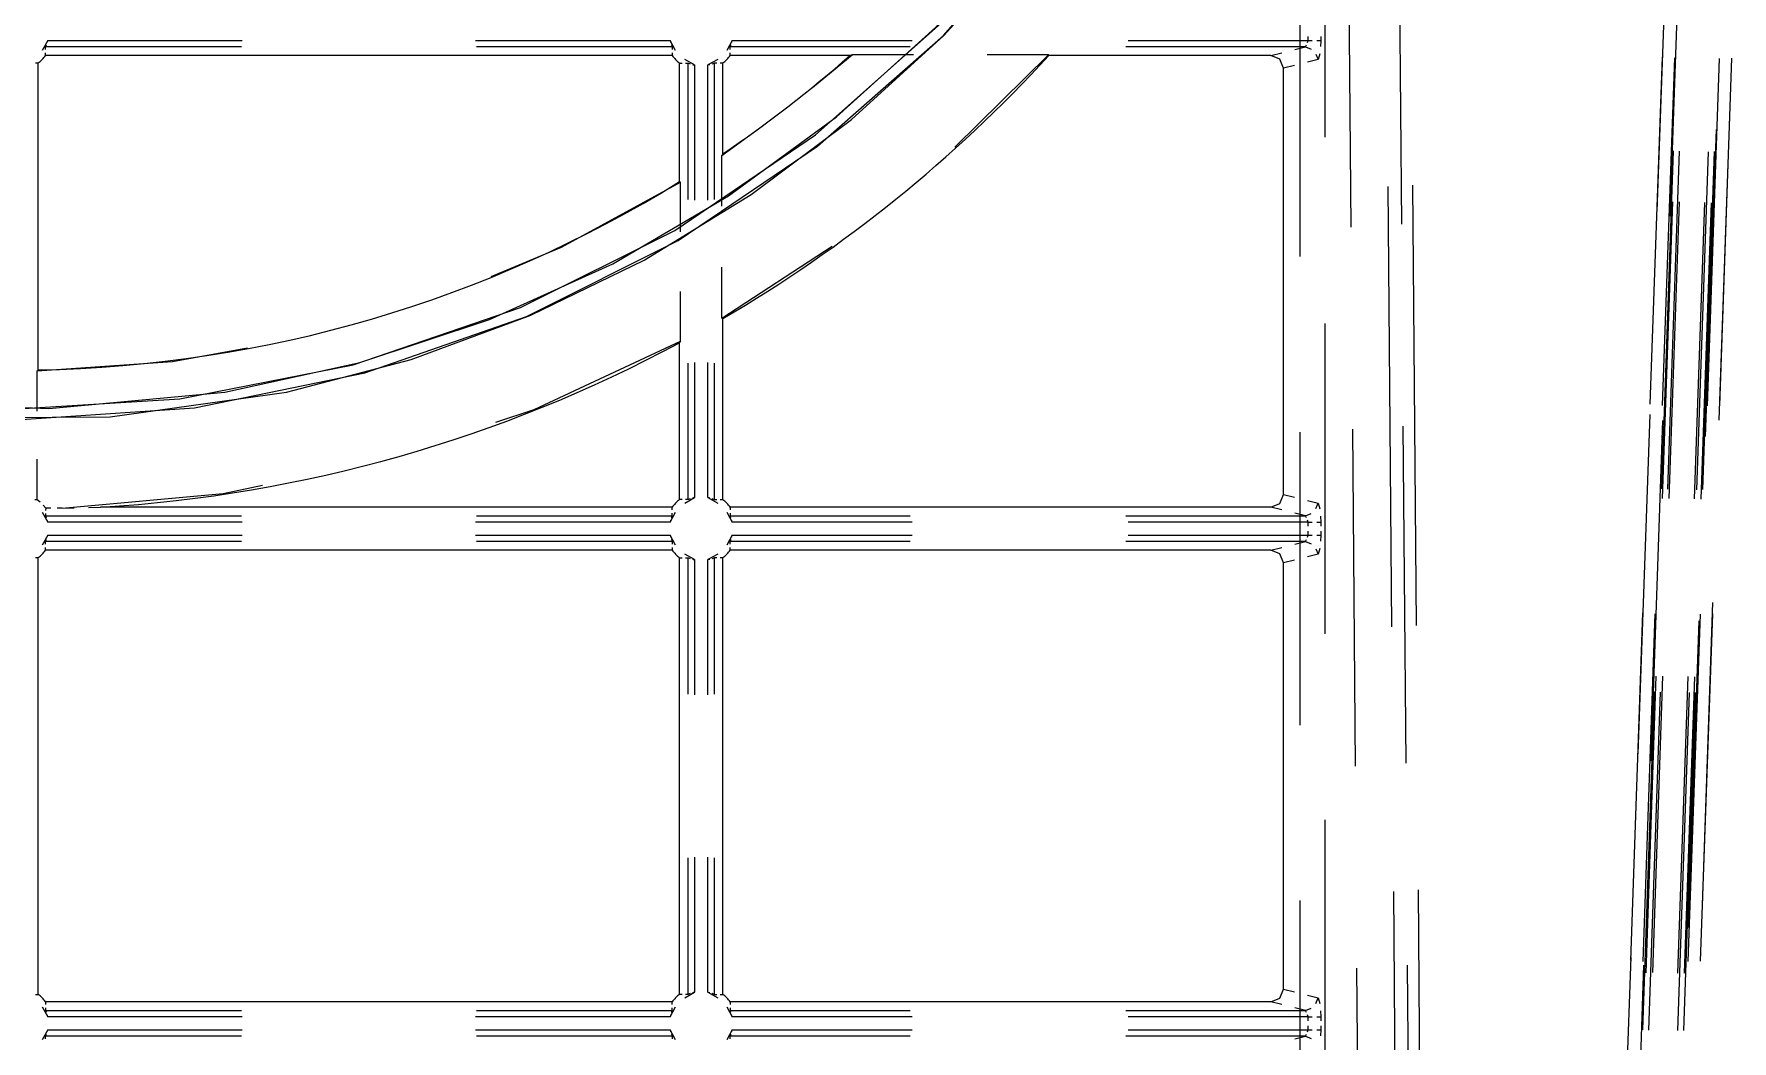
# Model space of a CAD drawing. Header units: millimetres. Extents: x 0 to 1989, y -338 to 950.
# Drawn here: x 850.9 to 984.9, y 606.2 to 685.6 of the extents above; entities that cross this region are included whole.
import ezdxf

# ---------------------------------------------------------------- set-up
doc = ezdxf.new("R2010")
doc.units = ezdxf.units.MM
doc.layers.add('DETAIL', color=8, linetype='Continuous')
doc.layers.add('FINE', color=9, linetype='Continuous')

msp = doc.modelspace()

# ---------------------------------------------------------------- linework, layer by layer
at = {"layer": 'DETAIL', "lineweight": 25}
for p, q in [((851.26, 659.1), (851.26, 683.29)), ((901.27, 683.88), (851.85, 683.88)), ((901.86, 673.94), (901.86, 683.29)), ((905.26, 676.13), (905.26, 683.29)), ((915.29, 683.88), (905.85, 683.88)), ((948.49, 683.88), (930.99, 683.88)), ((949.5, 649.28), (949.5, 682.89)), ((905.26, 648.87), (905.26, 663.15)), ((901.86, 648.87), (901.86, 661.24)), ((851.26, 609.87), (851.26, 644.29)), ((901.27, 644.88), (851.85, 644.88)), ((901.86, 609.87), (901.86, 644.29)), ((905.26, 609.87), (905.26, 644.29)), ((948.49, 644.88), (905.85, 644.88)), ((948.49, 609.28), (905.85, 609.28))]:
    msp.add_line(p, q, dxfattribs=at)
for points in [[(848.85, 655.99), (862.44, 656.81), (876.12, 659.5), (889.31, 664.01), (901.49, 670.1), (912.58, 677.63), (922.48, 686.44), (931.1, 696.38), (938.38, 707.31), (944.2, 719.08), (948.5, 731.52), (951.18, 744.5), (952.15, 757.87), (951.34, 771.46), (948.64, 785.14, 0.267903), (876.12, 857.66)], [(851.26, 683.29, 0.073361), (851.85, 683.88)], [(901.27, 683.88, 0.073385), (901.86, 683.29)], [(905.26, 663.15, 0.075183), (930.99, 683.88)], [(905.26, 683.29, 0.073361), (905.85, 683.88)], [(905.26, 676.13, 0.03187), (915.29, 683.88)], [(851.26, 659.1, 0.134911), (901.86, 673.94)], [(901.27, 648.28), (856.18, 648.28, 0.108705), (901.86, 661.24)], [(901.86, 648.87, 0.073316), (901.27, 648.28)], [(948.49, 648.28), (905.85, 648.28, 0.073627), (905.26, 648.87)], [(851.26, 644.29, 0.073581), (851.85, 644.88)], [(901.27, 644.88, 0.073477), (901.86, 644.29)], [(905.26, 644.29, 0.073581), (905.85, 644.88)], [(901.27, 609.28), (851.85, 609.28, 0.073385), (851.26, 609.87)], [(901.86, 609.87, 0.073361), (901.27, 609.28)], [(905.85, 609.28, 0.073696), (905.26, 609.87)]]:
    msp.add_lwpolyline(points, format="xyb", dxfattribs=at)
for points in [[(849.56, 655.16), (863.58, 656.11), (877.04, 658.86), (889.79, 663.3), (901.74, 669.29), (912.74, 676.73), (922.67, 685.47), (931.42, 695.41), (938.85, 706.41), (944.85, 718.35), (949.28, 731.11), (952.04, 744.56), (952.98, 758.58), (952.04, 772.6), (949.28, 786.06), (944.85, 798.82), (938.85, 810.76)], [(838.5, 656.61), (852.1, 656.05), (865.98, 657.35), (876.64, 659.67), (886.86, 663.06), (896.58, 667.46), (905.72, 672.81), (914.23, 679.05), (922.04, 686.1), (929.1, 693.91), (935.33, 702.42), (940.68, 711.57), (945.08, 721.28), (948.47, 731.5), (950.79, 742.17)], [(843.21, 655.31), (856.94, 655.39), (870.86, 657.35), (880.69, 659.93), (890.11, 663.42), (899.07, 667.76), (907.51, 672.92), (915.41, 678.83), (922.69, 685.46), (929.31, 692.74), (935.22, 700.63), (940.38, 709.08), (944.72, 718.03), (948.21, 727.45), (950.79, 737.28)], [(949.5, 682.89), (949.21, 683.59), (948.49, 683.88)], [(948.49, 648.28), (949.21, 648.57), (949.5, 649.28)], [(949.5, 643.89), (949.21, 644.59), (948.49, 644.88)], [(948.49, 609.28), (949.21, 609.57), (949.5, 610.28), (949.5, 643.89)]]:
    msp.add_lwpolyline(points, dxfattribs=at)
at = {"layer": 'FINE', "lineweight": 9}
for p, q in [((950.79, 737.28), (950.79, 668.03)), ((978.98, 671.61), (979.91, 698.33)), ((980.9, 698.06), (979.96, 671.22)), ((954.83, 670.36), (954.61, 696.92)), ((958.58, 697.14), (958.79, 670.59)), ((852.01, 685.06), (851.58, 684.28)), ((867.3, 684.56), (851.85, 684.56)), ((851.85, 684.35), (851.85, 684.56)), ((852.01, 685.06), (867.35, 685.06)), ((885.77, 685.06), (901.11, 685.06)), ((901.27, 684.56), (885.83, 684.56)), ((901.11, 685.06), (901.15, 684.91)), ((901.54, 684.28), (901.11, 685.06)), ((901.27, 684.56), (901.27, 684.35)), ((906.01, 685.06), (905.58, 684.28)), ((905.85, 684.35), (905.85, 684.56)), ((920.04, 684.56), (905.85, 684.56)), ((906.01, 685.06), (920.2, 685.06)), ((951.24, 684.56), (937.06, 684.56)), ((937.24, 685.06), (951.44, 685.06)), ((950.38, 684.35), (951.24, 684.56)), ((951.24, 684.56), (951.3, 684.72)), ((951.24, 684.56), (951.68, 684.38)), ((951.38, 684.91), (951.44, 685.06)), ((951.44, 685.06), (951.44, 685.39)), ((951.44, 685.06), (951.75, 685.06)), ((952.12, 685.06), (952.43, 685.06)), ((952.43, 685.06), (952.4, 684.59)), ((952.43, 685.39), (952.43, 685.06)), ((851.26, 683.29), (851.05, 683.29)), ((851.85, 683.88), (851.85, 684.1)), ((901.27, 684.1), (901.27, 683.88)), ((901.86, 683.29), (902.07, 683.29)), ((903.04, 683.14), (902.26, 683.56)), ((902.33, 683.29), (902.54, 683.29)), ((902.54, 672.53), (902.54, 683.29)), ((903.04, 683.14), (903.04, 672.48)), ((904.86, 683.56), (904.08, 683.14)), ((904.08, 683.14), (904.24, 683.17)), ((904.08, 672.48), (904.08, 683.14)), ((904.58, 683.29), (904.58, 672.53)), ((904.79, 683.29), (904.58, 683.29)), ((905.26, 683.29), (905.05, 683.29)), ((905.85, 683.88), (905.85, 684.1)), ((912.34, 681.36), (915.47, 683.95)), ((915.35, 683.91), (915.29, 683.88)), ((915.47, 683.95), (915.42, 683.93)), ((920.31, 683.95), (915.47, 683.95)), ((923.57, 676.67), (930.96, 683.95)), ((930.96, 683.95), (926.12, 683.95)), ((930.96, 683.95), (930.97, 683.93)), ((930.98, 683.91), (930.99, 683.88)), ((948.49, 683.88), (949.35, 684.1)), ((952.23, 683.57), (951.38, 683.35)), ((952.05, 684), (952.23, 683.57)), ((952.37, 684.02), (952.23, 683.57)), ((979.36, 683.79), (978.4, 656.39)), ((979.4, 656.3), (980.36, 683.7)), ((983.87, 683.65), (982.92, 656.27)), ((983.92, 656.29), (984.87, 683.67)), ((950.35, 683.1), (949.5, 682.89)), ((905.19, 676), (908.48, 678.38)), ((982.79, 653.84), (983.64, 678.04)), ((984.67, 679.07), (983.84, 655.13)), ((905.19, 676), (905.21, 676.04)), ((905.19, 672), (905.19, 676)), ((905.24, 676.09), (905.26, 676.13)), ((980.23, 676.38), (979.3, 649.72)), ((979.8, 649.69), (980.73, 676.35)), ((982.98, 676.3), (982.06, 649.65)), ((982.56, 649.66), (983.48, 676.31)), ((901.88, 673.92), (901.86, 673.94)), ((901.93, 673.9), (901.91, 673.91)), ((901.93, 669.98), (901.93, 673.9)), ((957.72, 673.56), (958, 638.83)), ((959.98, 638.94), (959.7, 673.67)), ((979.39, 648.97), (980.21, 672.34)), ((980.71, 672.35), (979.89, 648.97)), ((981.91, 648.94), (982.73, 672.3)), ((983.23, 672.27), (982.41, 648.91)), ((905.19, 663.19), (913.88, 668.86)), ((905.19, 663.19), (905.19, 667.19)), ((901.93, 661.36), (901.93, 665.28)), ((905.19, 663.19), (905.21, 663.17)), ((905.24, 663.16), (905.26, 663.15)), ((952.77, 638.3), (952.77, 662.77)), ((901.88, 661.28), (901.86, 661.24)), ((901.93, 661.36), (901.91, 661.32)), ((851.24, 659.07), (851.26, 659.1)), ((902.54, 648.87), (902.54, 659.63)), ((903.04, 659.69), (903.04, 649.03)), ((904.08, 649.03), (904.08, 659.69)), ((904.58, 659.63), (904.58, 648.87)), ((977.48, 628.84), (978.42, 655.57)), ((979.4, 655.12), (978.46, 628.28)), ((950.79, 654.19), (950.79, 631.1)), ((955.17, 627.87), (954.95, 654.43)), ((958.91, 654.65), (959.13, 628.1)), ((851.19, 648.88), (851.41, 648.69)), ((851.66, 648.44), (851.86, 648.21)), ((902.07, 648.87), (901.86, 648.87)), ((902.26, 648.6), (903.04, 649.03)), ((902.54, 648.87), (902.33, 648.87)), ((903.04, 649.03), (902.88, 648.99)), ((904.08, 649.03), (904.86, 648.6)), ((904.58, 648.87), (904.79, 648.87)), ((905.05, 648.87), (905.26, 648.87)), ((949.5, 649.28), (950.35, 649.06)), ((951.38, 648.81), (952.23, 648.6)), ((952.05, 648.16), (952.23, 648.6)), ((952.23, 648.6), (952.37, 648.14)), ((851.58, 647.88), (852.01, 647.1)), ((851.85, 647.79), (851.85, 647.6)), ((851.85, 647.6), (867.3, 647.6)), ((852.01, 647.1), (851.97, 647.26)), ((867.35, 647.1), (852.01, 647.1)), ((853.16, 648.21), (852.75, 648.21)), ((853.16, 648.21), (854.1, 648.23)), ((855.24, 648.26), (856.18, 648.28)), ((901.11, 647.1), (885.77, 647.1)), ((885.83, 647.6), (901.27, 647.6)), ((901.11, 647.1), (901.54, 647.88)), ((901.27, 648.07), (901.27, 648.28)), ((901.27, 647.6), (901.27, 647.81)), ((905.58, 647.88), (906.01, 647.1)), ((905.85, 648.28), (905.85, 648.07)), ((905.85, 647.81), (905.85, 647.6)), ((905.85, 647.6), (920.04, 647.6)), ((906.01, 647.1), (905.97, 647.26)), ((920.2, 647.1), (906.01, 647.1)), ((937.06, 647.6), (951.24, 647.6)), ((951.44, 647.1), (937.24, 647.1)), ((949.35, 648.07), (948.49, 648.28)), ((951.24, 647.6), (950.38, 647.81)), ((951.24, 647.6), (951.68, 647.78)), ((951.3, 647.44), (951.24, 647.6)), ((951.44, 647.1), (951.38, 647.25)), ((951.44, 647.1), (951.75, 647.1)), ((951.44, 646.78), (951.44, 647.1)), ((952.12, 647.1), (952.43, 647.1)), ((952.4, 647.57), (952.43, 647.1)), ((952.43, 647.1), (952.43, 646.78)), ((852.01, 646.06), (851.58, 645.28)), ((852.01, 646.06), (867.35, 646.06)), ((885.77, 646.06), (901.11, 646.06)), ((901.11, 646.06), (901.15, 645.91)), ((901.54, 645.28), (901.11, 646.06)), ((906.01, 646.06), (905.58, 645.28)), ((906.01, 646.06), (920.2, 646.06)), ((937.24, 646.06), (951.44, 646.06)), ((951.24, 645.57), (951.3, 645.72)), ((951.38, 645.91), (951.44, 646.06)), ((951.44, 646.06), (951.44, 646.39)), ((951.44, 646.06), (951.75, 646.06)), ((952.12, 646.06), (952.43, 646.06)), ((952.43, 646.06), (952.4, 645.59)), ((952.43, 646.39), (952.43, 646.06)), ((851.26, 644.29), (851.05, 644.29)), ((851.85, 645.35), (851.85, 645.57)), ((867.3, 645.57), (851.85, 645.57)), ((851.85, 644.88), (851.85, 645.1)), ((901.27, 645.57), (885.83, 645.57)), ((901.27, 645.57), (901.27, 645.35)), ((901.27, 645.1), (901.27, 644.88)), ((901.86, 644.29), (902.07, 644.29)), ((903.04, 644.14), (902.26, 644.56)), ((902.33, 644.29), (902.54, 644.29)), ((902.54, 633.53), (902.54, 644.29)), ((904.86, 644.56), (904.08, 644.14)), ((904.58, 644.29), (904.58, 633.53)), ((904.79, 644.29), (904.58, 644.29)), ((905.26, 644.29), (905.05, 644.29)), ((920.04, 645.57), (905.85, 645.57)), ((905.85, 645.35), (905.85, 645.57)), ((905.85, 644.88), (905.85, 645.1)), ((951.24, 645.57), (937.06, 645.57)), ((948.49, 644.88), (949.35, 645.1)), ((950.38, 645.35), (951.24, 645.57)), ((951.24, 645.57), (951.68, 645.38)), ((952.23, 644.57), (951.38, 644.35)), ((952.05, 645), (952.23, 644.57)), ((952.37, 645.02), (952.23, 644.57)), ((903.04, 644.14), (903.04, 633.48)), ((904.08, 644.14), (904.24, 644.17)), ((904.08, 633.48), (904.08, 644.14)), ((950.35, 644.1), (949.5, 643.89)), ((983.34, 640.77), (982.51, 616.84)), ((977.82, 639.95), (976.86, 612.55)), ((977.86, 612.46), (978.82, 639.86)), ((982.35, 639.84), (981.39, 612.46)), ((981.44, 615.13), (982.29, 639.32)), ((982.39, 612.48), (983.35, 639.86)), ((978.09, 611.57), (978.9, 634.95)), ((979.4, 634.95), (978.59, 611.58)), ((980.61, 611.55), (981.42, 634.92)), ((978.74, 633.72), (977.8, 607.06)), ((978.3, 607.04), (979.24, 633.7)), ((981.5, 633.66), (980.58, 607.01)), ((981.08, 607.02), (982, 633.67)), ((981.92, 634.9), (981.11, 611.53)), ((952.77, 599.16), (952.77, 623.62)), ((902.54, 609.87), (902.54, 620.63)), ((903.04, 620.69), (903.04, 610.03)), ((904.08, 610.03), (904.08, 620.69)), ((904.58, 620.63), (904.58, 609.87)), ((958.16, 617.99), (959, 513.8)), ((960.98, 513.92), (960.14, 618.1)), ((950.79, 617.26), (950.79, 594.17)), ((959.25, 612.17), (959.47, 585.61)), ((975.98, 586.08), (976.92, 612.81)), ((977.9, 612.18), (976.96, 585.34)), ((955.5, 585.39), (955.29, 611.94)), ((851.05, 609.87), (851.26, 609.87)), ((902.07, 609.87), (901.86, 609.87)), ((902.26, 609.6), (903.04, 610.03)), ((902.54, 609.87), (902.33, 609.87)), ((903.04, 610.03), (902.88, 609.99)), ((904.08, 610.03), (904.86, 609.6)), ((904.58, 609.87), (904.79, 609.87)), ((905.05, 609.87), (905.26, 609.87)), ((949.5, 610.28), (950.35, 610.06)), ((951.38, 609.81), (952.23, 609.6)), ((952.05, 609.16), (952.23, 609.6)), ((952.23, 609.6), (952.37, 609.14)), ((851.58, 608.88), (852.01, 608.1)), ((851.85, 609.28), (851.85, 609.07)), ((852.01, 608.1), (851.97, 608.26)), ((885.83, 608.6), (901.27, 608.6)), ((901.11, 608.1), (901.54, 608.88)), ((901.27, 609.07), (901.27, 609.28)), ((901.27, 608.6), (901.27, 608.81)), ((905.58, 608.88), (906.01, 608.1)), ((905.85, 609.28), (905.85, 609.07)), ((905.85, 608.81), (905.85, 608.6)), ((905.85, 608.6), (920.04, 608.6)), ((906.01, 608.1), (905.97, 608.26)), ((937.06, 608.6), (951.24, 608.6)), ((949.35, 609.07), (948.49, 609.28)), ((951.24, 608.6), (950.38, 608.81)), ((951.24, 608.6), (951.68, 608.78)), ((951.3, 608.44), (951.24, 608.6)), ((951.44, 608.1), (951.38, 608.26)), ((952.4, 608.57), (952.43, 608.1)), ((852.01, 607.06), (851.58, 606.28)), ((867.35, 608.1), (852.01, 608.1)), ((852.01, 607.06), (867.35, 607.06)), ((901.11, 608.1), (885.77, 608.1)), ((885.77, 607.06), (901.11, 607.06)), ((901.11, 607.06), (901.15, 606.91)), ((901.54, 606.28), (901.11, 607.06)), ((906.01, 607.06), (905.58, 606.28)), ((920.2, 608.1), (906.01, 608.1)), ((906.01, 607.06), (920.2, 607.06)), ((951.44, 608.1), (937.24, 608.1)), ((937.24, 607.06), (951.44, 607.06)), ((951.38, 606.91), (951.44, 607.06)), ((951.44, 608.1), (951.75, 608.1)), ((951.44, 607.78), (951.44, 608.1)), ((951.44, 607.06), (951.44, 607.39)), ((951.44, 607.06), (951.75, 607.06)), ((952.12, 608.1), (952.43, 608.1)), ((952.12, 607.06), (952.43, 607.06)), ((952.43, 608.1), (952.43, 607.78)), ((867.3, 606.56), (851.85, 606.56)), ((851.85, 606.35), (851.85, 606.56)), ((901.27, 606.56), (885.83, 606.56)), ((901.27, 606.56), (901.27, 606.35)), ((905.85, 606.35), (905.85, 606.56)), ((920.04, 606.56), (905.85, 606.56)), ((951.24, 606.56), (937.06, 606.56)), ((950.38, 606.35), (951.24, 606.56)), ((951.24, 606.56), (951.3, 606.72)), ((951.24, 606.56), (951.68, 606.38))]:
    msp.add_line(p, q, dxfattribs=at)
for points in [[(952.77, 677.45), (952.77, 750.85), (952.77, 755.68)], [(851.85, 684.56), (851.86, 684.6), (851.89, 684.67), (851.91, 684.72)], [(851.97, 684.91), (851.98, 684.95), (852.01, 685.06)], [(901.21, 684.72), (901.24, 684.63), (901.27, 684.57), (901.27, 684.56)], [(905.85, 684.56), (905.86, 684.6), (905.89, 684.67), (905.91, 684.72)], [(905.97, 684.91), (905.98, 684.95), (906.01, 685.06)], [(902.54, 683.29), (902.57, 683.28), (902.65, 683.25), (902.7, 683.23)], [(902.88, 683.18), (902.92, 683.16), (903.04, 683.14)], [(904.42, 683.23), (904.51, 683.26), (904.57, 683.29), (904.58, 683.29)], [(886.98, 666.46), (892.54, 668.77), (901.93, 673.9)], [(851.19, 659.03), (861.86, 659.77), (867.78, 660.84)], [(887.37, 654.97), (890.39, 655.98), (901.93, 661.36)], [(851.19, 655.85), (851.19, 659.03), (851.21, 659.05)], [(851, 648.88), (851.19, 648.88), (851.19, 652.05)], [(853.16, 648.21), (865.84, 649.36), (868.96, 650.01)], [(902.7, 648.93), (902.61, 648.9), (902.55, 648.88), (902.54, 648.87)], [(904.24, 648.99), (904.2, 649), (904.08, 649.03)], [(904.58, 648.87), (904.55, 648.89), (904.47, 648.91), (904.42, 648.93)], [(852.26, 648.21), (851.86, 648.21), (851.85, 648.02)], [(851.91, 647.44), (851.88, 647.53), (851.86, 647.59), (851.85, 647.6)], [(901.15, 647.26), (901.14, 647.22), (901.11, 647.1)], [(901.27, 647.6), (901.26, 647.57), (901.23, 647.49), (901.21, 647.44)], [(905.91, 647.44), (905.88, 647.53), (905.86, 647.59), (905.85, 647.6)], [(851.85, 645.57), (851.86, 645.6), (851.89, 645.67), (851.91, 645.72)], [(851.97, 645.91), (851.98, 645.95), (852.01, 646.06)], [(901.21, 645.72), (901.24, 645.63), (901.27, 645.57), (901.27, 645.57)], [(905.85, 645.57), (905.86, 645.6), (905.89, 645.67), (905.91, 645.72)], [(905.97, 645.91), (905.98, 645.95), (906.01, 646.06)], [(902.54, 644.29), (902.57, 644.28), (902.65, 644.25), (902.7, 644.23)], [(904.42, 644.23), (904.51, 644.26), (904.57, 644.29), (904.58, 644.29)], [(902.88, 644.18), (902.92, 644.16), (903.04, 644.14)], [(902.7, 609.93), (902.61, 609.9), (902.55, 609.88), (902.54, 609.87)], [(904.24, 609.99), (904.2, 610), (904.08, 610.03)], [(904.58, 609.87), (904.55, 609.89), (904.47, 609.91), (904.42, 609.93)], [(851.85, 608.81), (851.85, 608.6), (867.3, 608.6)], [(851.91, 608.44), (851.88, 608.53), (851.86, 608.59), (851.85, 608.6)], [(901.15, 608.26), (901.14, 608.22), (901.11, 608.1)], [(901.27, 608.6), (901.26, 608.57), (901.23, 608.49), (901.21, 608.44)], [(905.91, 608.44), (905.88, 608.53), (905.86, 608.59), (905.85, 608.6)], [(851.97, 606.91), (851.98, 606.95), (852.01, 607.06)], [(905.97, 606.91), (905.98, 606.95), (906.01, 607.06)], [(952.43, 607.39), (952.43, 607.06), (952.4, 606.59)], [(851.85, 606.56), (851.86, 606.6), (851.89, 606.67), (851.91, 606.72)], [(901.21, 606.72), (901.24, 606.63), (901.27, 606.57), (901.27, 606.56)], [(905.85, 606.56), (905.86, 606.6), (905.89, 606.67), (905.91, 606.72)]]:
    msp.add_lwpolyline(points, dxfattribs=at)

doc.saveas('drawing.dxf')
